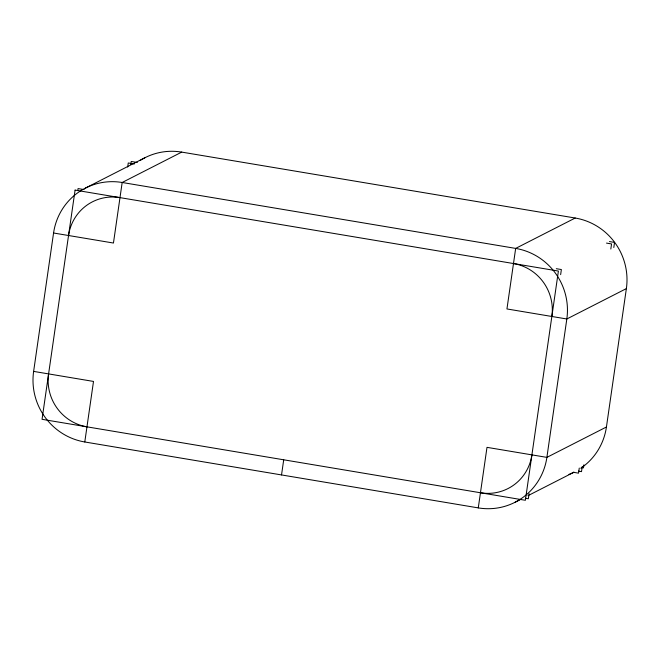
<?xml version="1.0" encoding="UTF-8"?>
<svg xmlns="http://www.w3.org/2000/svg" width="660" height="660" viewBox="0 0 660 660"><rect width="100%" height="100%" fill="white"/><g stroke="black" fill="none" stroke-linecap="round" stroke-linejoin="round"><path stroke-width="0.99" d="M606.433 426.995L546.884 457.38A61.669 60.209 63 0 1 478.277 507.895L84.785 441.977A61.669 60.209 63 0 1 33.627 371.399L53.567 233.005A61.669 60.209 63 0 1 122.174 182.49L181.723 152.105L575.215 218.023A61.669 60.209 63 0 1 626.373 288.601L606.433 426.995A61.669 60.209 63 0 1 580.792 468.237M77.764 190.616L78.061 188.578L84.15 189.601M84.785 441.977L93.505 381.43L33.627 371.399M127.669 167.054L128.255 162.979L134.343 163.993M130.787 164.513L131.233 161.461L137.321 162.475M281.531 474.936L283.709 459.797M478.277 507.895L486.997 447.348L546.884 457.38L566.824 318.986A61.669 60.209 63 0 0 515.666 248.407L122.174 182.49L113.454 243.037L53.567 233.005M529.081 493.663L528.346 498.762L525.302 498.251M560.645 274.642L561.371 269.544L556.297 268.694M579.265 468.064L578.539 473.154L573.457 472.304M610.83 249.035L611.564 243.936L606.49 243.086M582.244 466.537L581.51 471.636L578.465 471.124M613.808 247.516L614.542 242.418L609.469 241.568M583.894 464.821L583.457 467.882L581.419 467.544M85.313 188.158L144.862 157.773M575.215 218.023L515.666 248.407L506.946 308.954L566.824 318.986L626.373 288.601M515.138 502.227L520.633 499.422M527.967 495.685L573.771 472.312M86.963 426.838A46.258 45.152 63 0 1 48.601 373.906M531.91 454.872A46.258 45.152 63 0 1 480.455 492.756M68.541 235.513A46.258 45.152 63 0 1 119.996 197.62M513.488 263.538A46.258 45.152 63 0 1 551.851 316.478M573.986 472.197A61.669 60.209 63 0 1 568.937 474.416M140.077 160.52A61.669 60.209 63 0 1 181.723 152.105M75.083 190.105L42.05 419.314L525.368 500.28L558.401 271.062L75.083 190.105"/></g></svg>
